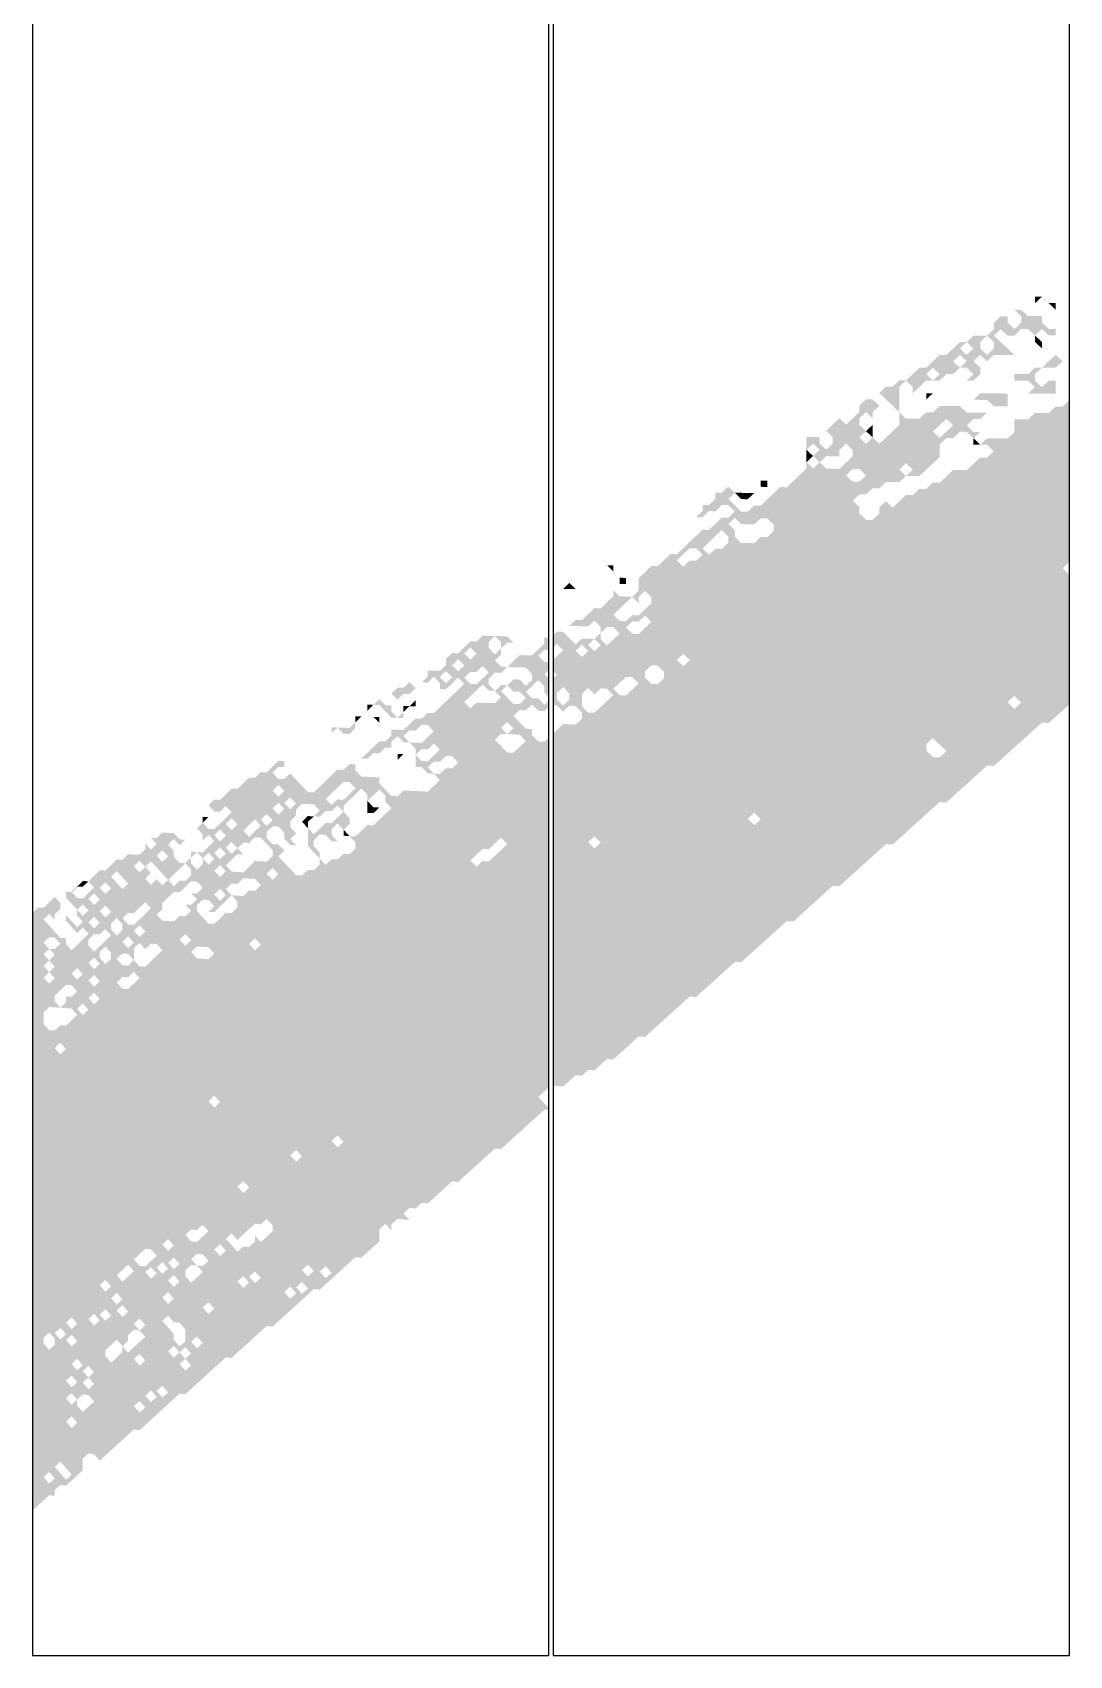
# Model space of a CAD drawing. Header units: millimetres. Extents: x 2 to 3598, y 550 to 2880.
# Drawn here: x 2 to 718, y 552 to 1674 of the extents above; entities that cross this region are included whole.
import ezdxf

# ---------------------------------------------------------------- set-up
doc = ezdxf.new("R2010")
doc.units = ezdxf.units.MM
doc.layers.add('INK_TRACE', color=7, linetype='Continuous')
doc.layers.add('PANEL_CUT', color=3, linetype='Continuous')

msp = doc.modelspace()

# ---------------------------------------------------------------- hatches: boundary and pattern name
at = {"layer": 'INK_TRACE'}
h = msp.add_hatch(color=7, dxfattribs=at)
h.paths.add_polyline_path([(680.4, 1468.7), (685.1, 1473.2), (685.1, 1477.7), (680.4, 1482.1), (685.1, 1482.1), (689.9, 1477.7), (699.4, 1477.7), (699.4, 1473.3), (704.2, 1468.8), (708.9, 1468.8), (708.9, 1464.4), (704.2, 1464.4), (699.4, 1468.8), (694.6, 1464.3), (689.9, 1468.8), (685.1, 1468.8), (680.4, 1464.3), (675.7, 1464.3), (670.9, 1468.7), (666.2, 1464.2), (680.4, 1450.9), (666.2, 1450.9), (661.5, 1446.5), (656.8, 1450.9), (652.1, 1446.5), (656.8, 1442), (656.8, 1437.6), (652.1, 1433.2), (647.4, 1433.2), (652.1, 1437.6), (647.4, 1442), (642.7, 1442), (638, 1437.6), (633.4, 1437.6), (628.7, 1433.2), (624, 1433.2), (628.7, 1437.6), (624, 1442), (619.4, 1437.6), (624, 1433.2), (619.4, 1433.2), (610.1, 1424.4), (610.1, 1428.8), (605.4, 1433.2), (614.7, 1442), (619.4, 1442), (628.7, 1450.9), (633.4, 1450.9), (642.7, 1459.7), (647.4, 1459.8), (652.1, 1464.2), (661.5, 1464.2), (666.2, 1468.7), (666.2, 1473.1), (670.9, 1477.6), (675.7, 1477.6), (675.7, 1473.2), (680.4, 1468.7)])
h.paths.add_polyline_path([(647.4, 1446.5), (642.7, 1450.9), (638, 1446.5), (642.7, 1442), (647.4, 1446.5)], flags=0)
h.paths.add_polyline_path([(642.7, 1455.3), (647.4, 1450.9), (652.1, 1455.3), (647.4, 1459.8), (642.7, 1455.3)], flags=0)
h.paths.add_polyline_path([(656.8, 1459.8), (656.8, 1455.3), (661.5, 1450.9), (666.2, 1455.4), (666.2, 1459.8), (661.5, 1464.2), (656.8, 1459.8)], flags=0)
for points in [[(699.4, 1491.1), (694.6, 1486.6), (694.6, 1491.1), (699.4, 1491.1)], [(699.4, 1491.1), (704.2, 1486.7), (708.9, 1486.7), (708.9, 1482.2), (699.4, 1491.1)], [(699.4, 1455.4), (694.6, 1459.9), (694.6, 1464.3), (699.4, 1459.9), (699.4, 1455.4)], [(713.7, 1446.5), (708.9, 1442), (699.4, 1442), (708.9, 1451), (713.7, 1446.5)], [(689.9, 1424.2), (694.6, 1428.7), (689.9, 1433.1), (680.4, 1433.1), (680.4, 1437.6), (689.9, 1437.6), (694.6, 1442), (699.4, 1442), (694.6, 1437.6), (694.6, 1433.1), (699.4, 1428.6), (704.2, 1433.1), (708.9, 1433.1), (708.9, 1424.2), (689.9, 1424.2)], [(600.8, 1411.3), (587, 1424.5), (591.6, 1428.9), (596.2, 1428.9), (600.8, 1433.3), (605.4, 1433.2), (600.8, 1428.9), (600.8, 1411.3)], [(624, 1424.4), (619.4, 1420), (619.4, 1424.4), (628.7, 1424.4), (624, 1424.4)], [(666.2, 1415.4), (661.5, 1419.8), (647.4, 1419.9), (652.1, 1419.9), (656.8, 1424.3), (675.7, 1424.2), (675.7, 1415.4), (666.2, 1415.4)], [(582.4, 1393.8), (577.8, 1398.2), (582.4, 1402.6), (582.4, 1393.8)], [(652.1, 1388.9), (652.1, 1393.3), (656.8, 1388.8), (652.1, 1388.9)], [(536.6, 1376.7), (536.6, 1385.4), (541.2, 1381), (536.6, 1376.7)], [(509.5, 1363.9), (509.5, 1359.6), (505, 1359.7), (505, 1364), (509.5, 1363.9)], [(496, 1351.1), (491.5, 1351.2), (487.1, 1355.6), (500.5, 1355.4), (496, 1351.1)], [(403.1, 1305.4), (403.1, 1301.1), (398.7, 1305.5), (403.1, 1305.4)], [(368.4, 1289.1), (372.7, 1293.3), (377, 1288.9), (368.4, 1289.1)], [(411.8, 1296.7), (411.8, 1292.4), (407.5, 1292.5), (407.5, 1296.8), (411.8, 1296.7)], [(266.4, 1220.4), (262.2, 1216.4), (258, 1216.5), (253.9, 1212.5), (249.7, 1216.8), (253.9, 1220.8), (258, 1220.7), (262.2, 1224.7), (266.4, 1220.4)], [(241.4, 1212.9), (245.5, 1208.6), (249.7, 1208.5), (249.7, 1204.3), (253.9, 1200), (258, 1204), (258, 1199.8), (249.7, 1200.1), (241.4, 1208.8), (237.2, 1208.9), (241.4, 1212.9)], [(224.8, 1201.1), (228.9, 1200.9), (233.1, 1204.9), (224.8, 1196.9), (224.8, 1201.1)], [(237.2, 1208.9), (233.1, 1204.9), (233.1, 1209.1), (237.2, 1208.9)], [(262.2, 1208), (258, 1204), (258, 1208.2), (262.2, 1208)], [(262.2, 1208), (266.4, 1212.1), (266.4, 1207.9), (262.2, 1208)], [(208.3, 1193.4), (220.7, 1192.9), (224.8, 1196.9), (224.8, 1192.8), (220.7, 1188.8), (216.6, 1188.9), (212.4, 1193.2), (208.3, 1189.3), (208.3, 1193.4)], [(237.2, 1200.6), (241.4, 1200.4), (241.4, 1196.3), (237.2, 1200.6)], [(253.9, 1170.8), (253.9, 1174.9), (258, 1174.8), (253.9, 1170.8)], [(196, 1111.1), (200.1, 1106.8), (200.1, 1102.6), (191.9, 1111.3), (191.9, 1123.7), (196, 1119.4), (204.2, 1127.3), (208.3, 1127.1), (216.6, 1135), (220.7, 1130.6), (220.7, 1126.5), (216.6, 1122.5), (212.4, 1126.9), (208.3, 1122.9), (208.3, 1118.8), (212.4, 1114.4), (208.3, 1114.6), (204.2, 1119), (200.1, 1119.2), (196, 1115.3), (196, 1111.1)], [(241.4, 1137.9), (237.2, 1134), (233.1, 1134.2), (233.1, 1142.5), (237.2, 1138.1), (241.4, 1137.9)], [(123.2, 1131.3), (119.2, 1127.4), (119.2, 1131.5), (123.2, 1131.3)], [(191.9, 1132), (196, 1131.8), (191.9, 1127.9), (191.9, 1123.7), (183.8, 1132.4), (187.8, 1128.1), (191.9, 1132)], [(216.6, 1118.4), (216.6, 1122.5), (220.7, 1118.2), (216.6, 1118.4)], [(36.3, 1087.1), (40.2, 1086.9), (36.3, 1083.1), (32.4, 1083.3), (28.6, 1079.5), (36.3, 1087.1)]]:
    msp.add_hatch(color=7, dxfattribs=at).paths.add_polyline_path(points)
h = msp.add_hatch(color=7, dxfattribs=at)
h.paths.add_polyline_path([(364.1, 1259.5), (368.4, 1259.4), (377, 1250.6), (381.4, 1254.8), (390, 1254.5), (394.4, 1258.7), (394.4, 1262.9), (390, 1267.3), (385.7, 1263.2), (372.7, 1263.5), (377, 1267.7), (381.4, 1267.5), (390, 1275.8), (394.4, 1275.7), (403.1, 1284.1), (403.1, 1288.3), (407.5, 1283.9), (416.2, 1283.7), (420.6, 1287.9), (420.6, 1296.5), (429.4, 1304.9), (433.8, 1304.8), (442.6, 1313.2), (447, 1313.1), (464.8, 1330), (469.2, 1329.9), (478.1, 1338.4), (482.6, 1338.3), (487.1, 1342.6), (482.6, 1347), (478.1, 1347), (473.7, 1342.8), (469.2, 1342.9), (464.8, 1338.6), (455.9, 1338.8), (460.3, 1338.7), (464.8, 1342.9), (464.8, 1347.2), (469.2, 1347.2), (473.7, 1351.4), (473.7, 1355.7), (478.1, 1355.7), (487.1, 1364.2), (482.6, 1359.9), (487.1, 1355.6), (482.6, 1351.3), (491.5, 1342.5), (496, 1342.5), (500.5, 1346.7), (505, 1346.7), (518.5, 1359.5), (523, 1359.4), (536.6, 1372.3), (536.6, 1376.7), (541.2, 1372.3), (545.7, 1376.6), (541.2, 1381), (545.7, 1385.3), (541.2, 1389.7), (536.6, 1385.4), (536.6, 1394.1), (545.7, 1394.1), (559.4, 1407.1), (564, 1402.7), (573.2, 1411.4), (573.2, 1415.8), (577.8, 1420.1), (582.4, 1420.1), (587, 1415.7), (591.6, 1420.1), (582.4, 1411.3), (582.4, 1407), (577.8, 1411.4), (573.2, 1407), (573.2, 1402.6), (577.8, 1398.2), (573.2, 1393.9), (577.8, 1389.4), (582.4, 1393.8), (587, 1389.4), (600.8, 1402.5), (600.8, 1411.3), (605.4, 1406.8), (614.7, 1406.8), (619.4, 1411.2), (624, 1411.1), (628.7, 1415.5), (642.7, 1415.5), (647.4, 1411), (661.5, 1411), (656.8, 1406.6), (652.1, 1406.6), (647.4, 1402.2), (652.1, 1397.7), (656.8, 1397.7), (652.1, 1393.3), (647.4, 1397.7), (642.7, 1397.8), (638, 1393.4), (633.4, 1393.4), (628.7, 1389), (628.7, 1380.2), (614.7, 1367.1), (605.4, 1367.2), (600.8, 1362.9), (591.6, 1363), (587, 1358.6), (582.4, 1358.7), (577.8, 1354.4), (573.2, 1354.4), (568.6, 1350.1), (573.2, 1345.7), (573.2, 1341.3), (577.8, 1336.8), (582.4, 1336.8), (587, 1341.1), (587, 1345.5), (591.6, 1349.8), (596.2, 1345.3), (605.4, 1354), (610.1, 1353.9), (614.7, 1358.3), (619.4, 1358.2), (624, 1362.6), (628.7, 1362.5), (638, 1371.3), (647.4, 1371.2), (656.8, 1379.9), (661.5, 1379.9), (666.2, 1384.3), (661.5, 1388.8), (656.8, 1388.8), (661.5, 1393.2), (675.7, 1393.1), (680.4, 1397.5), (680.4, 1406.4), (689.9, 1406.4), (694.6, 1410.8), (704.2, 1410.8), (708.9, 1415.2), (713.7, 1415.2), (718.5, 1419.7), (718.5, 1307.8), (713.7, 1303.4), (718.5, 1298.8), (718.5, 1209.3), (704.2, 1196.4), (699.4, 1196.6), (666.2, 1166.7), (661.5, 1166.9), (633.4, 1141.5), (628.7, 1141.7), (596.2, 1112.3), (591.6, 1112.6), (559.4, 1083.5), (554.8, 1083.8), (527.6, 1059.1), (523, 1059.4), (491.5, 1030.9), (487.1, 1031.1), (460.3, 1006.9), (455.9, 1007.2), (425, 979.3), (420.6, 979.6), (403.1, 963.7), (398.7, 964), (390, 956.1), (385.7, 956.4), (381.4, 952.5), (377, 952.8), (368.4, 945), (361.5, 945.5), (361.5, 1189.1), (368.4, 1195.7), (377, 1195.3), (381.4, 1199.4), (381.4, 1203.7), (377, 1208.1), (372.7, 1208.3), (368.4, 1204.2), (364.1, 1208.6), (361.5, 1208.7), (361.5, 1227.3), (364.1, 1229.8), (361.5, 1232.4), (361.5, 1240.1), (368.4, 1246.6), (364.1, 1251), (361.5, 1248.6), (361.5, 1257.1), (364.1, 1259.5)])
h.paths.add_polyline_path([(385.7, 1250.4), (390, 1246), (394.4, 1250.1), (390, 1254.5), (385.7, 1250.4)], flags=0)
h.paths.add_polyline_path([(394.4, 1254.4), (398.7, 1250), (407.5, 1258.3), (403.1, 1262.7), (398.7, 1262.8), (394.4, 1258.7), (394.4, 1254.4)], flags=0)
h.paths.add_polyline_path([(403.1, 1271.2), (407.5, 1266.9), (411.8, 1266.7), (416.2, 1270.9), (420.6, 1270.8), (425, 1275), (416.2, 1283.7), (403.1, 1271.2)], flags=0)
h.paths.add_polyline_path([(429.4, 1279.1), (429.4, 1283.4), (425, 1287.8), (420.6, 1283.6), (420.6, 1279.3), (425, 1275), (429.4, 1279.1)], flags=0)
h.paths.add_polyline_path([(550.3, 1372.2), (559.4, 1372.1), (568.6, 1380.8), (568.6, 1385.1), (564, 1389.6), (559.4, 1385.2), (559.4, 1380.8), (550.3, 1380.9), (545.7, 1376.6), (550.3, 1372.2)], flags=0)
h.paths.add_polyline_path([(545.7, 1389.7), (550.3, 1385.3), (554.8, 1389.6), (554.8, 1394), (550.3, 1398.4), (545.7, 1394.1), (545.7, 1389.7)], flags=0)
h.paths.add_polyline_path([(610.1, 1371.6), (605.4, 1376), (600.8, 1371.7), (605.4, 1367.2), (610.1, 1371.6)], flags=0)
h.paths.add_polyline_path([(685.1, 1210.5), (680.4, 1215.1), (675.7, 1210.8), (680.4, 1206.2), (685.1, 1210.5)], flags=0)
h.paths.add_polyline_path([(638, 1402.2), (633.4, 1406.7), (624, 1397.9), (628.7, 1393.5), (638, 1402.2)], flags=0)
h.paths.add_polyline_path([(624, 1172.8), (628.7, 1172.6), (633.4, 1176.8), (624, 1186), (619.4, 1181.8), (619.4, 1177.4), (624, 1172.8)], flags=0)
h.paths.add_polyline_path([(573.2, 1363.2), (577.8, 1367.5), (573.2, 1372), (568.6, 1372), (564, 1367.7), (568.6, 1363.2), (573.2, 1363.2)], flags=0)
h.paths.add_polyline_path([(482.6, 1334), (487.1, 1329.6), (487.1, 1325.3), (491.5, 1320.9), (500.5, 1320.7), (505, 1325), (509.5, 1324.9), (514, 1329.2), (514, 1333.5), (509.5, 1337.9), (505, 1338), (500.5, 1333.7), (491.5, 1333.9), (487.1, 1338.3), (482.6, 1334)], flags=0)
h.paths.add_polyline_path([(505, 1129.8), (500.5, 1134.3), (496, 1130.2), (500.5, 1125.7), (505, 1129.8)], flags=0)
h.paths.add_polyline_path([(464.8, 1317.1), (469.2, 1312.7), (473.7, 1316.9), (478.1, 1316.8), (482.6, 1321), (482.6, 1325.4), (478.1, 1329.8), (464.8, 1317.1)], flags=0)
h.paths.add_polyline_path([(447, 1308.8), (451.5, 1304.4), (455.9, 1308.6), (460.3, 1308.5), (464.8, 1312.7), (460.3, 1317.1), (455.9, 1317.2), (447, 1308.8)], flags=0)
h.paths.add_polyline_path([(455.9, 1239.7), (451.5, 1244.2), (447, 1240), (451.5, 1235.6), (455.9, 1239.7)], flags=0)
h.paths.add_polyline_path([(433.8, 1236.1), (429.4, 1236.2), (425, 1232.1), (425, 1227.8), (429.4, 1223.4), (433.8, 1223.2), (438.2, 1227.4), (438.2, 1231.7), (433.8, 1236.1)], flags=0)
h.paths.add_polyline_path([(411.8, 1262.5), (416.2, 1258.1), (420.6, 1257.9), (429.4, 1266.3), (425, 1270.7), (420.6, 1266.5), (416.2, 1266.6), (411.8, 1262.5)], flags=0)
h.paths.add_polyline_path([(407.5, 1215.6), (411.8, 1215.4), (420.6, 1223.7), (416.2, 1228.1), (411.8, 1228.2), (403.1, 1220), (407.5, 1215.6)], flags=0)
h.paths.add_polyline_path([(398.7, 1220.1), (394.4, 1220.3), (390, 1216.2), (385.7, 1220.6), (381.4, 1216.5), (381.4, 1207.9), (385.7, 1203.5), (390, 1203.4), (403.1, 1215.7), (398.7, 1220.1)], flags=0)
h.paths.add_polyline_path([(394.4, 1113.6), (390, 1118.1), (385.7, 1114.1), (390, 1109.6), (394.4, 1113.6)], flags=0)
h.paths.add_polyline_path([(385.7, 1246.1), (381.4, 1250.5), (377, 1246.4), (381.4, 1242), (385.7, 1246.1)], flags=0)
h.paths.add_polyline_path([(368.4, 1208.4), (372.7, 1212.5), (372.7, 1216.8), (368.4, 1221.2), (364.1, 1217.1), (364.1, 1212.8), (368.4, 1208.4)], flags=0)
h = msp.add_hatch(color=7, dxfattribs=at)
h.paths.add_polyline_path([(59.8, 1102), (63.7, 1101.8), (67.6, 1105.6), (75.5, 1105.2), (79.5, 1109), (79.5, 1113.1), (83.4, 1108.8), (87.4, 1112.7), (83.4, 1117), (87.4, 1116.8), (91.3, 1120.6), (99.2, 1120.2), (103.2, 1115.9), (107.2, 1115.7), (103.2, 1111.9), (99.2, 1116.1), (95.3, 1112.3), (99.2, 1108), (99.2, 1103.9), (103.2, 1099.6), (107.2, 1099.4), (111.2, 1103.3), (111.2, 1107.4), (119.2, 1106.9), (127.2, 1114.7), (123.2, 1119), (119.2, 1115.1), (119.2, 1119.2), (115.2, 1123.5), (119.2, 1127.4), (123.2, 1123.1), (127.2, 1122.9), (139.2, 1134.6), (135.2, 1138.9), (131.2, 1135), (127.2, 1135.2), (123.2, 1139.4), (127.2, 1143.3), (131.2, 1143.2), (139.2, 1151), (143.2, 1150.8), (151.3, 1158.6), (155.3, 1158.5), (159.4, 1162.4), (163.4, 1162.2), (171.5, 1170.1), (175.6, 1169.9), (175.6, 1165.8), (171.5, 1166), (167.5, 1162), (171.5, 1157.7), (175.6, 1157.6), (179.7, 1161.5), (191.9, 1148.6), (196, 1148.4), (212.4, 1164.2), (216.6, 1164), (220.7, 1168), (224.8, 1167.8), (224.8, 1163.7), (228.9, 1159.3), (241.4, 1158.8), (241.4, 1154.6), (249.7, 1145.9), (253.9, 1145.7), (258, 1149.7), (274.8, 1148.9), (283.2, 1156.9), (279, 1161.3), (274.8, 1161.5), (270.6, 1165.9), (266.4, 1166), (266.4, 1174.4), (266.4, 1178.6), (262.2, 1182.9), (258, 1183.1), (253.9, 1187.4), (249.7, 1183.4), (249.7, 1179.3), (245.5, 1179.4), (241.4, 1175.4), (237.2, 1175.6), (233.1, 1171.6), (228.9, 1171.8), (241.4, 1183.8), (245.5, 1183.6), (249.7, 1187.6), (249.7, 1191.8), (258, 1191.5), (266.4, 1199.5), (270.6, 1199.3), (274.8, 1203.4), (279, 1203.2), (300, 1223.5), (295.8, 1227.8), (287.4, 1219.7), (283.2, 1219.8), (283.2, 1224), (279, 1228.4), (274.8, 1224.3), (270.6, 1224.5), (274.8, 1228.5), (274.8, 1232.7), (283.2, 1232.4), (287.4, 1236.5), (287.4, 1240.7), (291.6, 1244.7), (295.8, 1244.6), (304.3, 1252.8), (308.5, 1252.7), (312.7, 1256.7), (329.8, 1256.3), (334, 1251.9), (329.8, 1252), (325.5, 1247.9), (325.5, 1243.7), (321.2, 1239.6), (325.5, 1235.3), (329.8, 1235.1), (338.3, 1243.3), (346.9, 1243.1), (355.5, 1251.3), (355.5, 1255.5), (358.5, 1255.4), (358.5, 1246.9), (355.5, 1247), (351.2, 1242.9), (355.5, 1238.6), (358.5, 1238.5), (358.5, 1233), (355.5, 1230.1), (358.5, 1227), (358.5, 1214.3), (355.5, 1217.4), (355.5, 1221.6), (351.2, 1226), (342.6, 1217.8), (346.9, 1213.4), (351.2, 1213.3), (355.5, 1208.9), (358.5, 1211.8), (358.5, 1207.5), (355.5, 1204.6), (351.2, 1204.8), (346.9, 1209.2), (342.6, 1205.1), (338.3, 1205.3), (334, 1201.2), (342.6, 1192.4), (346.9, 1192.2), (346.9, 1188), (351.2, 1183.6), (355.5, 1183.4), (358.5, 1186.3), (358.5, 944.5), (351.2, 937.8), (358.5, 930), (358.5, 928.8), (355.5, 929), (325.5, 901.8), (321.2, 902.1), (295.8, 879), (291.6, 879.4), (274.8, 864.1), (270.6, 864.5), (266.4, 860.7), (262.2, 861), (258, 857.2), (262.2, 852.7), (253.9, 853.5), (249.7, 849.7), (249.7, 845.5), (245.5, 850), (241.4, 846.3), (241.4, 837.9), (228.9, 826.6), (224.8, 827), (200.1, 804.5), (196, 804.9), (167.5, 778.9), (163.4, 779.4), (139.2, 757.3), (135.2, 757.7), (107.2, 732.2), (103.2, 732.6), (75.5, 707.3), (71.6, 707.8), (48, 686.3), (44.1, 690.8), (40.2, 691.3), (36.3, 687.7), (36.3, 679.6), (24.7, 669), (20.8, 669.5), (16.9, 665.9), (16.9, 661.9), (13.1, 662.4), (1.5, 651.8), (1.5, 1065), (5.4, 1068.8), (9.2, 1068.6), (16.9, 1076.2), (20.8, 1071.9), (20.8, 1067.9), (32.4, 1055.1), (36.3, 1058.9), (32.4, 1063.2), (32.4, 1067.2), (24.7, 1075.7), (24.7, 1079.7), (28.6, 1079.5), (32.4, 1075.3), (36.3, 1075), (44.1, 1082.6), (40.2, 1086.9), (48, 1094.5), (51.9, 1094.3), (59.8, 1102)])
h.paths.add_polyline_path([(95.3, 1087.8), (99.2, 1083.5), (103.2, 1087.4), (107.2, 1087.2), (111.2, 1091), (111.2, 1095.1), (107.2, 1099.4), (95.3, 1087.8)], flags=0)
h.paths.add_polyline_path([(83.4, 1100.7), (79.5, 1096.9), (83.4, 1092.6), (79.5, 1088.7), (83.4, 1084.4), (87.4, 1088.3), (91.3, 1084), (95.3, 1087.8), (83.4, 1100.7)], flags=0)
h.paths.add_polyline_path([(75.5, 1101.1), (71.6, 1097.3), (75.5, 1093), (79.5, 1096.9), (75.5, 1101.1)], flags=0)
h.paths.add_polyline_path([(111.2, 1099.2), (115.2, 1094.9), (119.2, 1098.8), (119.2, 1102.8), (115.2, 1107.1), (111.2, 1103.3), (111.2, 1099.2)], flags=0)
h.paths.add_polyline_path([(123.2, 1098.5), (127.2, 1102.4), (123.2, 1106.7), (119.2, 1102.8), (123.2, 1098.5)], flags=0)
h.paths.add_polyline_path([(283.2, 1161.1), (287.4, 1165.1), (291.6, 1165), (295.8, 1169), (291.6, 1173.4), (287.4, 1173.5), (283.2, 1169.5), (279, 1169.7), (274.8, 1165.7), (279, 1161.3), (283.2, 1161.1)], flags=0)
h.paths.add_polyline_path([(270.6, 1170), (274.8, 1169.9), (283.2, 1177.9), (279, 1182.3), (274.8, 1178.2), (270.6, 1178.4), (266.4, 1174.4), (270.6, 1170)], flags=0)
h.paths.add_polyline_path([(270.6, 1182.6), (279, 1190.6), (274.8, 1195), (270.6, 1195.2), (266.4, 1191.1), (262.2, 1191.3), (258, 1187.3), (262.2, 1182.9), (270.6, 1182.6)], flags=0)
h.paths.add_polyline_path([(325.5, 1252.2), (321.2, 1256.5), (317, 1252.4), (317, 1248.2), (321.2, 1243.8), (325.5, 1247.9), (325.5, 1252.2)], flags=0)
h.paths.add_polyline_path([(325.5, 1231), (321.2, 1231.2), (317, 1227.1), (317, 1222.9), (321.2, 1218.5), (325.5, 1222.6), (329.8, 1222.5), (334, 1226.5), (338.3, 1226.4), (342.6, 1222), (346.9, 1226.1), (346.9, 1230.4), (342.6, 1234.7), (329.8, 1235.1), (325.5, 1231)], flags=0)
h.paths.add_polyline_path([(317, 1218.7), (312.7, 1223), (300, 1210.9), (304.3, 1206.5), (308.5, 1210.5), (321.2, 1210.1), (325.5, 1214.2), (321.2, 1218.5), (317, 1218.7)], flags=0)
h.paths.add_polyline_path([(325.5, 1218.4), (334, 1209.6), (338.3, 1209.5), (342.6, 1213.6), (338.3, 1217.9), (334, 1218.1), (329.8, 1222.5), (325.5, 1218.4)], flags=0)
h.paths.add_polyline_path([(16.9, 1064.1), (16.9, 1060.1), (13.1, 1064.3), (9.2, 1060.6), (16.9, 1052), (20.8, 1047.8), (24.7, 1047.5), (24.7, 1043.5), (28.6, 1039.2), (40.2, 1050.6), (36.3, 1054.9), (32.4, 1051.1), (24.7, 1059.6), (24.7, 1063.6), (20.8, 1067.9), (16.9, 1064.1)], flags=0)
h.paths.add_polyline_path([(36.3, 1062.9), (40.2, 1066.7), (36.3, 1071), (32.4, 1067.2), (36.3, 1062.9)], flags=0)
h.paths.add_polyline_path([(342.6, 1183.9), (338.3, 1188.3), (329.8, 1188.7), (334, 1192.7), (329.8, 1197.1), (325.5, 1193.1), (329.8, 1188.7), (325.5, 1188.8), (321.2, 1184.8), (329.8, 1176), (334, 1175.8), (342.6, 1183.9)], flags=0)
h.paths.add_polyline_path([(317, 1109.1), (312.7, 1109.3), (304.3, 1101.3), (308.5, 1096.9), (312.7, 1100.9), (317, 1100.6), (329.8, 1112.6), (325.5, 1117.1), (317, 1109.1)], flags=0)
h.paths.add_polyline_path([(300, 1227.7), (304.3, 1223.3), (308.5, 1223.2), (317, 1231.3), (312.7, 1235.7), (308.5, 1231.6), (304.3, 1231.7), (300, 1227.7)], flags=0)
h.paths.add_polyline_path([(308.5, 1244.2), (304.3, 1248.6), (300, 1244.5), (304.3, 1240.2), (308.5, 1244.2)], flags=0)
h.paths.add_polyline_path([(300, 1236.1), (295.8, 1240.4), (291.6, 1236.3), (295.8, 1232), (300, 1236.1)], flags=0)
h.paths.add_polyline_path([(291.6, 1227.9), (287.4, 1232.3), (283.2, 1228.2), (287.4, 1223.9), (291.6, 1227.9)], flags=0)
h.paths.add_polyline_path([(175.6, 1108.1), (179.7, 1112), (175.6, 1116.3), (175.6, 1120.4), (171.5, 1124.8), (167.5, 1125), (163.4, 1121), (163.4, 1116.9), (167.5, 1112.6), (171.5, 1112.4), (175.6, 1108.1)], flags=0)
h.paths.add_polyline_path([(171.5, 1104.2), (183.8, 1091.1), (187.8, 1090.9), (191.9, 1094.8), (196, 1094.6), (200.1, 1098.5), (200.1, 1102.6), (204.2, 1098.3), (208.3, 1102.2), (212.4, 1102), (216.6, 1105.9), (220.7, 1105.7), (224.8, 1109.6), (224.8, 1113.8), (220.7, 1118.2), (224.8, 1117.9), (233.1, 1125.8), (237.2, 1125.6), (249.7, 1137.5), (245.5, 1141.9), (245.5, 1146.1), (241.4, 1150.4), (233.1, 1142.5), (233.1, 1146.7), (228.9, 1151), (216.6, 1139.1), (216.6, 1135), (212.4, 1139.3), (208.3, 1135.4), (204.2, 1135.6), (200.1, 1131.6), (196, 1131.8), (200.1, 1135.8), (196, 1140.1), (187.8, 1140.5), (183.8, 1136.5), (183.8, 1132.4), (179.7, 1128.5), (179.7, 1124.4), (183.8, 1120), (179.7, 1116.1), (183.8, 1111.8), (179.7, 1112), (171.5, 1104.2)], flags=0)
h.paths.add_polyline_path([(204.2, 1143.8), (208.3, 1139.5), (212.4, 1143.5), (216.6, 1143.3), (224.8, 1151.2), (220.7, 1155.5), (216.6, 1155.7), (204.2, 1143.8)], flags=0)
h.paths.add_polyline_path([(216.6, 906.7), (212.4, 911.2), (208.3, 907.4), (212.4, 902.9), (216.6, 906.7)], flags=0)
h.paths.add_polyline_path([(208.3, 816.1), (204.2, 820.7), (200.1, 817), (204.2, 812.4), (208.3, 816.1)], flags=0)
h.paths.add_polyline_path([(196, 817.4), (191.9, 821.9), (187.8, 818.1), (191.9, 813.6), (196, 817.4)], flags=0)
h.paths.add_polyline_path([(191.9, 805.3), (187.8, 809.9), (183.8, 806.2), (187.8, 801.6), (191.9, 805.3)], flags=0)
h.paths.add_polyline_path([(187.8, 896.7), (183.8, 901.1), (179.7, 897.4), (183.8, 892.9), (187.8, 896.7)], flags=0)
h.paths.add_polyline_path([(183.8, 1140.7), (179.7, 1145), (175.6, 1141.1), (179.7, 1136.7), (183.8, 1140.7)], flags=0)
h.paths.add_polyline_path([(183.8, 802), (179.7, 806.6), (175.6, 802.8), (179.7, 798.3), (183.8, 802)], flags=0)
h.paths.add_polyline_path([(175.6, 1149.3), (171.5, 1153.6), (167.5, 1149.7), (171.5, 1145.4), (175.6, 1149.3)], flags=0)
h.paths.add_polyline_path([(175.6, 1136.9), (171.5, 1141.2), (167.5, 1137.3), (171.5, 1133), (175.6, 1136.9)], flags=0)
h.paths.add_polyline_path([(171.5, 1091.8), (167.5, 1096.1), (163.4, 1092.2), (167.5, 1087.9), (171.5, 1091.8)], flags=0)
h.paths.add_polyline_path([(143.2, 1109.8), (139.2, 1114.1), (135.2, 1110.2), (139.2, 1105.9), (143.2, 1109.8)], flags=0)
h.paths.add_polyline_path([(147.3, 1105.4), (143.2, 1105.7), (135.2, 1097.9), (139.2, 1093.6), (147.3, 1093.1), (155.3, 1100.9), (163.4, 1100.5), (167.5, 1104.4), (167.5, 1108.5), (159.4, 1117.1), (155.3, 1117.3), (151.3, 1113.4), (147.3, 1113.7), (143.2, 1109.8), (147.3, 1105.4)], flags=0)
h.paths.add_polyline_path([(167.5, 1129.1), (163.4, 1133.4), (159.4, 1129.5), (163.4, 1125.2), (167.5, 1129.1)], flags=0)
h.paths.add_polyline_path([(135.2, 839.7), (143.2, 830.7), (147.3, 834.4), (151.3, 834), (155.3, 837.8), (155.3, 841.9), (159.4, 837.4), (167.5, 844.9), (167.5, 849), (163.4, 853.5), (159.4, 849.7), (155.3, 850.1), (143.2, 838.9), (139.2, 843.4), (135.2, 839.7)], flags=0)
h.paths.add_polyline_path([(159.4, 1043.1), (155.3, 1047.5), (151.3, 1043.6), (155.3, 1039.2), (159.4, 1043.1)], flags=0)
h.paths.add_polyline_path([(159.4, 812.7), (155.3, 817.2), (151.3, 813.5), (155.3, 809), (159.4, 812.7)], flags=0)
h.paths.add_polyline_path([(159.4, 1125.4), (155.3, 1129.7), (147.3, 1121.9), (151.3, 1117.6), (159.4, 1125.4)], flags=0)
h.paths.add_polyline_path([(115.2, 1070.4), (115.2, 1066.3), (123.2, 1057.6), (127.2, 1057.4), (135.2, 1065.1), (139.2, 1064.9), (143.2, 1068.7), (143.2, 1072.8), (139.2, 1077.2), (127.2, 1065.6), (123.2, 1065.8), (127.2, 1069.7), (123.2, 1074), (119.2, 1074.2), (115.2, 1070.4)], flags=0)
h.paths.add_polyline_path([(147.3, 1076.7), (151.3, 1080.6), (155.3, 1080.3), (159.4, 1084.2), (155.3, 1088.6), (147.3, 1089), (143.2, 1085.1), (139.2, 1085.4), (135.2, 1081.5), (139.2, 1077.2), (147.3, 1076.7)], flags=0)
h.paths.add_polyline_path([(151.3, 875.1), (147.3, 879.6), (143.2, 875.9), (147.3, 871.4), (151.3, 875.1)], flags=0)
h.paths.add_polyline_path([(151.3, 809.4), (147.3, 813.9), (143.2, 810.2), (147.3, 805.7), (151.3, 809.4)], flags=0)
h.paths.add_polyline_path([(143.2, 1126.2), (139.2, 1130.5), (135.2, 1126.6), (139.2, 1122.3), (143.2, 1126.2)], flags=0)
h.paths.add_polyline_path([(135.2, 1118.4), (131.2, 1122.7), (127.2, 1118.8), (131.2, 1114.5), (135.2, 1118.4)], flags=0)
h.paths.add_polyline_path([(135.2, 1106.1), (131.2, 1110.4), (127.2, 1106.5), (131.2, 1102.2), (135.2, 1106.1)], flags=0)
h.paths.add_polyline_path([(135.2, 1093.8), (131.2, 1098.1), (127.2, 1094.2), (131.2, 1089.9), (135.2, 1093.8)], flags=0)
h.paths.add_polyline_path([(135.2, 1077.4), (131.2, 1081.7), (127.2, 1077.9), (131.2, 1073.5), (135.2, 1077.4)], flags=0)
h.paths.add_polyline_path([(135.2, 831.5), (131.2, 836), (127.2, 832.3), (131.2, 827.8), (135.2, 831.5)], flags=0)
h.paths.add_polyline_path([(131.2, 934.3), (127.2, 938.7), (123.2, 934.9), (127.2, 930.5), (131.2, 934.3)], flags=0)
h.paths.add_polyline_path([(127.2, 791.3), (123.2, 795.8), (119.2, 792.2), (123.2, 787.7), (127.2, 791.3)], flags=0)
h.paths.add_polyline_path([(123.2, 1033.1), (127.2, 1036.9), (123.2, 1041.3), (115.2, 1041.8), (111.2, 1038), (115.2, 1033.6), (123.2, 1033.1)], flags=0)
h.paths.add_polyline_path([(107.2, 842.4), (111.2, 837.9), (115.2, 837.5), (123.2, 844.9), (119.2, 849.4), (115.2, 845.7), (111.2, 846.1), (107.2, 842.4)], flags=0)
h.paths.add_polyline_path([(111.2, 809.3), (119.2, 816.7), (115.2, 821.2), (111.2, 821.6), (107.2, 817.9), (107.2, 813.8), (111.2, 809.3)], flags=0)
h.paths.add_polyline_path([(119.2, 820.8), (123.2, 824.5), (119.2, 828.9), (115.2, 829.3), (111.2, 825.6), (115.2, 821.2), (119.2, 820.8)], flags=0)
h.paths.add_polyline_path([(119.2, 767.6), (115.2, 772.1), (111.2, 768.5), (115.2, 764), (119.2, 767.6)], flags=0)
h.paths.add_polyline_path([(103.2, 1062.9), (107.2, 1062.7), (111.2, 1066.5), (107.2, 1070.8), (111.2, 1070.6), (115.2, 1074.5), (107.2, 1083.1), (103.2, 1079.2), (99.2, 1079.5), (91.3, 1071.8), (91.3, 1067.7), (87.4, 1063.9), (91.3, 1059.6), (99.2, 1059.1), (103.2, 1062.9)], flags=0)
h.paths.add_polyline_path([(111.2, 1078.8), (115.2, 1078.5), (119.2, 1082.4), (115.2, 1086.7), (111.2, 1086.9), (107.2, 1083.1), (111.2, 1078.8)], flags=0)
h.paths.add_polyline_path([(111.2, 1046.1), (107.2, 1050.4), (103.2, 1046.6), (107.2, 1042.3), (111.2, 1046.1)], flags=0)
h.paths.add_polyline_path([(103.2, 761.2), (99.2, 765.7), (95.3, 762), (99.2, 757.5), (103.2, 761.2)], flags=0)
h.paths.add_polyline_path([(107.2, 756.7), (111.2, 760.3), (107.2, 764.8), (103.2, 761.2), (107.2, 756.7)], flags=0)
h.paths.add_polyline_path([(103.2, 753), (107.2, 748.5), (111.2, 752.1), (107.2, 756.7), (103.2, 753)], flags=0)
h.paths.add_polyline_path([(107.2, 777.1), (103.2, 781.6), (99.2, 782), (95.3, 786.5), (91.3, 782.8), (99.2, 773.8), (99.2, 769.8), (103.2, 765.3), (107.2, 768.9), (107.2, 777.1)], flags=0)
h.paths.add_polyline_path([(103.2, 822.3), (99.2, 826.8), (95.3, 823.1), (99.2, 818.7), (103.2, 822.3)], flags=0)
h.paths.add_polyline_path([(103.2, 810.1), (99.2, 814.6), (95.3, 810.9), (99.2, 806.4), (103.2, 810.1)], flags=0)
h.paths.add_polyline_path([(99.2, 835), (95.3, 839.4), (91.3, 835.7), (95.3, 831.3), (99.2, 835)], flags=0)
h.paths.add_polyline_path([(99.2, 798.3), (95.3, 802.8), (91.3, 799.1), (95.3, 794.6), (99.2, 798.3)], flags=0)
h.paths.add_polyline_path([(95.3, 1104.1), (91.3, 1108.4), (87.4, 1104.6), (91.3, 1100.3), (95.3, 1104.1)], flags=0)
h.paths.add_polyline_path([(95.3, 819), (91.3, 823.5), (87.4, 819.8), (91.3, 815.4), (95.3, 819)], flags=0)
h.paths.add_polyline_path([(95.3, 733.5), (91.3, 738), (87.4, 734.4), (91.3, 729.9), (95.3, 733.5)], flags=0)
h.paths.add_polyline_path([(67.6, 1028.6), (71.6, 1032.4), (67.6, 1036.7), (63.7, 1036.9), (59.8, 1033.1), (63.7, 1028.8), (67.6, 1028.6)], flags=0)
h.paths.add_polyline_path([(75.5, 1028.1), (79.5, 1027.8), (91.3, 1039.2), (87.4, 1043.5), (83.4, 1043.8), (79.5, 1040), (75.5, 1044.3), (71.6, 1040.5), (71.6, 1032.4), (75.5, 1028.1)], flags=0)
h.paths.add_polyline_path([(75.5, 821), (79.5, 820.6), (87.4, 828), (83.4, 832.4), (79.5, 832.8), (71.6, 825.5), (75.5, 821)], flags=0)
h.paths.add_polyline_path([(87.4, 815.8), (83.4, 820.2), (79.5, 816.6), (83.4, 812.1), (87.4, 815.8)], flags=0)
h.paths.add_polyline_path([(87.4, 730.3), (83.4, 734.9), (79.5, 731.2), (83.4, 726.7), (87.4, 730.3)], flags=0)
h.paths.add_polyline_path([(63.7, 1061.3), (67.6, 1057), (71.6, 1056.7), (83.4, 1068.2), (79.5, 1072.5), (71.6, 1064.8), (67.6, 1065.1), (63.7, 1061.3)], flags=0)
h.paths.add_polyline_path([(79.5, 1052.2), (75.5, 1056.5), (71.6, 1052.7), (75.5, 1048.4), (79.5, 1052.2)], flags=0)
h.paths.add_polyline_path([(79.5, 755.6), (75.5, 760.1), (71.6, 756.5), (75.5, 752), (79.5, 755.6)], flags=0)
h.paths.add_polyline_path([(79.5, 723.1), (75.5, 727.6), (71.6, 724), (75.5, 719.5), (79.5, 723.1)], flags=0)
h.paths.add_polyline_path([(51.9, 758.6), (55.9, 754.1), (63.7, 761.4), (63.7, 765.4), (59.8, 769.9), (51.9, 762.7), (51.9, 758.6)], flags=0)
h.paths.add_polyline_path([(67.6, 761), (79.5, 771.9), (75.5, 776.3), (71.6, 776.8), (67.6, 773.1), (67.6, 769.1), (63.7, 765.4), (67.6, 761)], flags=0)
h.paths.add_polyline_path([(79.5, 780), (75.5, 784.5), (71.6, 780.8), (75.5, 776.3), (79.5, 780)], flags=0)
h.paths.add_polyline_path([(59.8, 1016.9), (63.7, 1012.6), (67.6, 1012.4), (75.5, 1019.9), (71.6, 1024.3), (67.6, 1020.5), (63.7, 1020.7), (59.8, 1016.9)], flags=0)
h.paths.add_polyline_path([(71.6, 1044.5), (67.6, 1048.9), (63.7, 1045), (67.6, 1040.7), (71.6, 1044.5)], flags=0)
h.paths.add_polyline_path([(71.6, 817.3), (67.6, 821.8), (59.8, 814.5), (63.7, 810), (71.6, 817.3)], flags=0)
h.paths.add_polyline_path([(67.6, 789.3), (63.7, 793.8), (59.8, 790.2), (63.7, 785.7), (67.6, 789.3)], flags=0)
h.paths.add_polyline_path([(67.6, 1085.3), (59.8, 1093.9), (55.9, 1090.1), (63.7, 1081.5), (67.6, 1085.3)], flags=0)
h.paths.add_polyline_path([(59.8, 1049.3), (63.7, 1053.2), (63.7, 1057.2), (59.8, 1061.5), (55.9, 1057.7), (55.9, 1053.6), (59.8, 1049.3)], flags=0)
h.paths.add_polyline_path([(63.7, 797.9), (59.8, 802.3), (55.9, 798.7), (59.8, 794.2), (63.7, 797.9)], flags=0)
h.paths.add_polyline_path([(55.9, 1082), (51.9, 1086.2), (48, 1082.4), (51.9, 1078.2), (55.9, 1082)], flags=0)
h.paths.add_polyline_path([(55.9, 1065.8), (51.9, 1070.1), (48, 1066.3), (51.9, 1062), (55.9, 1065.8)], flags=0)
h.paths.add_polyline_path([(51.9, 1029.6), (55.9, 1033.4), (55.9, 1037.5), (51.9, 1041.7), (48, 1038), (48, 1033.9), (51.9, 1029.6)], flags=0)
h.paths.add_polyline_path([(55.9, 806.8), (51.9, 811.2), (48, 807.6), (51.9, 803.1), (55.9, 806.8)], flags=0)
h.paths.add_polyline_path([(55.9, 786.5), (51.9, 791), (48, 787.3), (51.9, 782.9), (55.9, 786.5)], flags=0)
h.paths.add_polyline_path([(40.2, 1046.5), (40.2, 1042.5), (44.1, 1038.2), (55.9, 1049.6), (51.9, 1053.9), (48, 1050.1), (44.1, 1050.3), (40.2, 1046.5)], flags=0)
h.paths.add_polyline_path([(48, 1074.3), (44.1, 1078.6), (40.2, 1074.8), (44.1, 1070.5), (48, 1074.3)], flags=0)
h.paths.add_polyline_path([(48, 1058.2), (44.1, 1062.4), (40.2, 1058.6), (44.1, 1054.4), (48, 1058.2)], flags=0)
h.paths.add_polyline_path([(48, 1029.9), (44.1, 1034.2), (40.2, 1030.4), (44.1, 1026.1), (48, 1029.9)], flags=0)
h.paths.add_polyline_path([(48, 1017.7), (44.1, 1022.1), (40.2, 1018.3), (44.1, 1014), (48, 1017.7)], flags=0)
h.paths.add_polyline_path([(48, 1005.6), (44.1, 1009.9), (40.2, 1006.2), (44.1, 1001.9), (48, 1005.6)], flags=0)
h.paths.add_polyline_path([(48, 783.3), (44.1, 787.8), (40.2, 784.1), (44.1, 779.7), (48, 783.3)], flags=0)
h.paths.add_polyline_path([(44.1, 739.3), (40.2, 743.8), (36.3, 740.2), (40.2, 735.7), (44.1, 739.3)], flags=0)
h.paths.add_polyline_path([(44.1, 747.4), (40.2, 751.8), (36.3, 748.2), (40.2, 743.8), (44.1, 747.4)], flags=0)
h.paths.add_polyline_path([(32.4, 728.5), (28.6, 733), (24.7, 729.4), (28.6, 724.9), (32.4, 728.5)], flags=0)
h.paths.add_polyline_path([(32.4, 724.5), (36.3, 720), (44.1, 727.2), (40.2, 731.6), (36.3, 732.1), (32.4, 728.5), (32.4, 724.5)], flags=0)
h.paths.add_polyline_path([(40.2, 998.1), (36.3, 1002.4), (32.4, 998.6), (36.3, 994.3), (40.2, 998.1)], flags=0)
h.paths.add_polyline_path([(36.3, 1022.6), (32.4, 1026.9), (28.6, 1023.1), (32.4, 1018.8), (36.3, 1022.6)], flags=0)
h.paths.add_polyline_path([(36.3, 752.3), (32.4, 756.7), (28.6, 753.1), (32.4, 748.7), (36.3, 752.3)], flags=0)
h.paths.add_polyline_path([(32.4, 780.9), (28.6, 785.4), (24.7, 781.7), (28.6, 777.3), (32.4, 780.9)], flags=0)
h.paths.add_polyline_path([(32.4, 768.8), (28.6, 773.3), (24.7, 769.7), (28.6, 765.2), (32.4, 768.8)], flags=0)
h.paths.add_polyline_path([(32.4, 740.6), (28.6, 745.1), (24.7, 741.5), (28.6, 737), (32.4, 740.6)], flags=0)
h.paths.add_polyline_path([(32.4, 712.4), (28.6, 716.9), (24.7, 713.3), (28.6, 708.8), (32.4, 712.4)], flags=0)
h.paths.add_polyline_path([(28.6, 1007), (32.4, 1010.7), (28.6, 1015), (24.7, 1015.3), (16.9, 1007.8), (16.9, 1003.8), (20.8, 999.5), (24.7, 1003.2), (24.7, 1007.3), (28.6, 1007)], flags=0)
h.paths.add_polyline_path([(24.7, 987.1), (32.4, 994.6), (28.6, 998.9), (13.1, 1000), (9.2, 996.3), (9.2, 988.3), (13.1, 983.9), (16.9, 983.7), (20.8, 987.4), (24.7, 987.1)], flags=0)
h.paths.add_polyline_path([(28.6, 676.6), (20.8, 685.6), (16.9, 682), (24.7, 673), (28.6, 676.6)], flags=0)
h.paths.add_polyline_path([(24.7, 971), (20.8, 975.3), (16.9, 971.6), (20.8, 967.3), (24.7, 971)], flags=0)
h.paths.add_polyline_path([(24.7, 773.7), (20.8, 778.1), (16.9, 774.5), (20.8, 770.1), (24.7, 773.7)], flags=0)
h.paths.add_polyline_path([(16.9, 1019.9), (13.1, 1024.1), (9.2, 1020.4), (13.1, 1016.1), (16.9, 1019.9)], flags=0)
h.paths.add_polyline_path([(16.9, 1027.9), (13.1, 1032.2), (9.2, 1028.4), (13.1, 1024.1), (16.9, 1027.9)], flags=0)
h.paths.add_polyline_path([(16.9, 1036), (13.1, 1040.2), (9.2, 1036.5), (13.1, 1032.2), (16.9, 1036)], flags=0)
h.paths.add_polyline_path([(16.9, 1040), (20.8, 1043.7), (16.9, 1048), (13.1, 1048.3), (9.2, 1044.5), (13.1, 1040.2), (16.9, 1040)], flags=0)
h.paths.add_polyline_path([(13.1, 762.9), (16.9, 766.5), (16.9, 770.5), (13.1, 774.9), (9.2, 771.3), (9.2, 767.3), (13.1, 762.9)], flags=0)
h.paths.add_polyline_path([(16.9, 674), (13.1, 678.5), (9.2, 674.9), (13.1, 670.4), (16.9, 674)], flags=0)

# ---------------------------------------------------------------- linework, layer by layer
at = {"layer": 'PANEL_CUT'}
for points in [[(1.5, 551.5), (358.5, 551.5), (358.5, 2878.5), (1.5, 2878.5)], [(361.5, 551.5), (718.5, 551.5), (718.5, 2878.5), (361.5, 2878.5)]]:
    msp.add_lwpolyline(points, close=True, dxfattribs=at)

doc.saveas('drawing.dxf')
